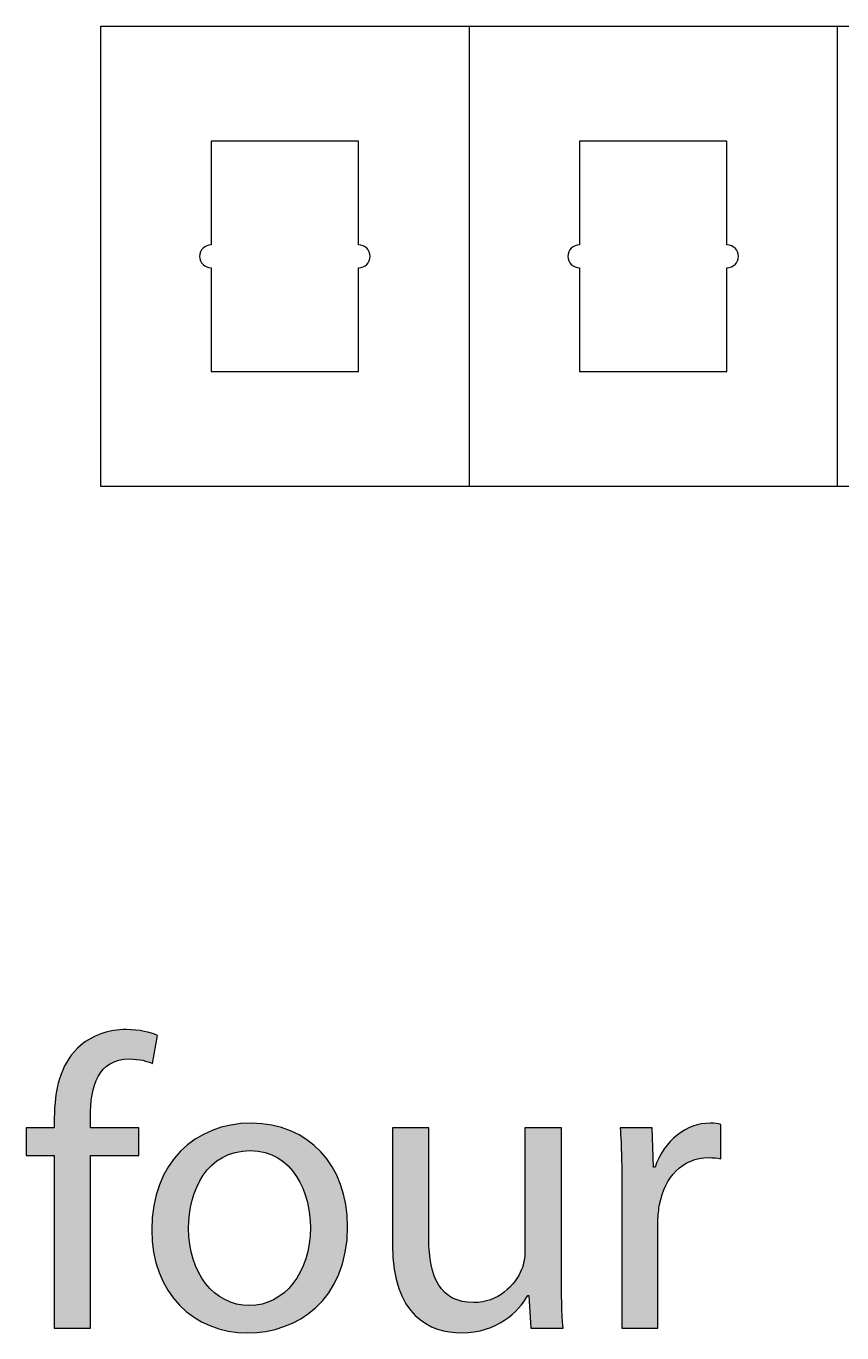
# Model space of a CAD drawing. Extents: x 4 to 474, y -167 to -4.
# Drawn here: x 439.36 to 457.09, y -155.06 to -126.68 of the extents above; entities that cross this region are included whole.
import ezdxf

# ---------------------------------------------------------------- set-up
doc = ezdxf.new("R2010")
doc.units = 0
doc.layers.add('LAYER_1', color=7, linetype='CONTINUOUS')

# ---------------------------------------------------------------- blocks, each defined once
blk = doc.blocks.new('*U17')
at = {"layer": 'LAYER_1', "color": 250}
for points in [[(440.72, -154.961), (440.481, -148.877), (440.72, -148.692)], [(440.76, -154.961), (440.72, -148.692), (440.76, -148.673)], [(440.797, -149.893), (440.76, -148.673), (440.797, -148.655)], [(440.85, -149.679), (440.797, -148.655), (440.85, -148.63)], [(440.93, -149.491), (440.85, -148.63), (440.93, -148.592)], [(440.985, -149.414), (440.93, -148.592), (440.985, -148.566)], [(441.042, -149.334), (440.985, -148.566), (441.042, -148.552)], [(441.189, -149.214), (441.042, -148.552), (441.189, -148.514)], [(441.263, -149.184), (441.189, -148.514), (441.263, -148.495)], [(441.376, -149.138), (441.263, -148.495), (441.376, -148.485)], [(441.543, -149.118), (441.376, -148.485), (441.543, -148.472)], [(441.606, -149.111), (441.606, -148.478), (441.813, -149.131)], [(441.813, -149.131), (441.813, -148.499), (441.898, -149.14)], [(441.898, -149.14), (441.898, -148.508), (441.928, -149.15)], [(441.928, -149.15), (441.928, -148.511), (442.11, -149.21)], [(440.481, -154.961), (440.353, -149.018), (440.481, -148.877)], [(440.246, -154.961), (440.09, -149.539), (440.246, -149.176)], [(440.353, -154.961), (440.246, -149.176), (440.353, -149.018)], [(440.09, -154.961), (440.003, -149.951), (440.09, -149.539)], [(440.003, -154.961), (439.977, -150.398), (440.003, -149.951)], [(439.365, -151.208), (439.365, -150.605), (439.977, -151.208)], [(439.977, -151.208), (439.365, -150.605), (439.977, -150.605)]]:
    blk.add_solid(points, dxfattribs=at)
at = {"layer": 'LAYER_1', "color": 250, "extrusion": (0, 0, -1)}
for points in [[(-440.72, -154.961), (-440.72, -148.692), (-440.76, -154.961)], [(-440.76, -150.371), (-440.76, -148.673), (-440.797, -149.893)], [(-440.797, -149.893), (-440.797, -148.655), (-440.85, -149.679)], [(-440.85, -149.679), (-440.85, -148.63), (-440.93, -149.491)], [(-440.93, -149.491), (-440.93, -148.592), (-440.985, -149.414)], [(-440.985, -149.414), (-440.985, -148.566), (-441.042, -149.334)], [(-441.042, -149.334), (-441.042, -148.552), (-441.189, -149.214)], [(-441.189, -149.214), (-441.189, -148.514), (-441.263, -149.184)], [(-441.263, -149.184), (-441.263, -148.495), (-441.376, -149.138)], [(-441.376, -149.138), (-441.376, -148.485), (-441.543, -149.118)], [(-441.543, -149.118), (-441.543, -148.472), (-441.606, -149.111)], [(-441.606, -149.111), (-441.543, -148.472), (-441.606, -148.478)], [(-441.813, -149.131), (-441.606, -148.478), (-441.813, -148.499)], [(-441.898, -149.14), (-441.813, -148.499), (-441.898, -148.508)], [(-441.928, -149.15), (-441.898, -148.508), (-441.928, -148.511)], [(-442.11, -149.21), (-441.928, -148.511), (-442.11, -148.565)], [(-442.11, -149.21), (-442.11, -148.565), (-442.218, -148.598)], [(-440.481, -154.961), (-440.481, -148.877), (-440.72, -154.961)], [(-440.246, -154.961), (-440.246, -149.176), (-440.353, -154.961)], [(-440.353, -154.961), (-440.353, -149.018), (-440.481, -154.961)], [(-440.09, -154.961), (-440.09, -149.539), (-440.246, -154.961)], [(-440.003, -154.961), (-440.003, -149.951), (-440.09, -154.961)], [(-439.977, -154.961), (-439.977, -150.398), (-440.003, -154.961)], [(-440.76, -151.208), (-440.76, -150.605), (-440.797, -151.208)], [(-440.797, -151.208), (-440.76, -150.605), (-440.797, -150.605)], [(-440.797, -151.208), (-440.797, -150.605), (-440.85, -151.208)], [(-440.85, -151.208), (-440.797, -150.605), (-440.85, -150.605)], [(-440.85, -151.208), (-440.85, -150.605), (-440.93, -151.208)], [(-440.93, -151.208), (-440.85, -150.605), (-440.93, -150.605)], [(-440.93, -151.208), (-440.93, -150.605), (-440.985, -151.208)], [(-440.985, -151.208), (-440.93, -150.605), (-440.985, -150.605)], [(-440.985, -151.208), (-440.985, -150.605), (-441.042, -151.208)], [(-441.042, -151.208), (-440.985, -150.605), (-441.042, -150.605)], [(-441.042, -151.208), (-441.042, -150.605), (-441.189, -151.208)], [(-441.189, -151.208), (-441.042, -150.605), (-441.189, -150.605)], [(-441.189, -151.208), (-441.189, -150.605), (-441.263, -151.208)], [(-441.263, -151.208), (-441.189, -150.605), (-441.263, -150.605)], [(-441.263, -151.208), (-441.263, -150.605), (-441.376, -151.208)], [(-441.376, -151.208), (-441.263, -150.605), (-441.376, -150.605)], [(-441.376, -151.208), (-441.376, -150.605), (-441.543, -151.208)], [(-441.543, -151.208), (-441.376, -150.605), (-441.543, -150.605)], [(-441.543, -151.208), (-441.543, -150.605), (-441.606, -151.208)], [(-441.606, -151.208), (-441.543, -150.605), (-441.606, -150.605)], [(-441.606, -151.208), (-441.606, -150.605), (-441.813, -151.208)], [(-441.813, -151.208), (-441.606, -150.605), (-441.813, -150.605)]]:
    blk.add_solid(points, dxfattribs=at)
blk = doc.blocks.new('*U18')
at = {"layer": 'LAYER_1', "color": 250}
for points in [[(443.3, -151.521), (443.264, -150.727), (443.3, -150.711)], [(443.356, -151.461), (443.3, -150.711), (443.356, -150.685)], [(443.398, -151.417), (443.356, -150.685), (443.398, -150.666)], [(443.356, -151.461), (443.356, -150.685), (443.356, -150.685)], [(443.406, -151.411), (443.398, -150.666), (443.406, -150.662)], [(443.457, -151.368), (443.406, -150.662), (443.457, -150.645)], [(443.508, -151.325), (443.457, -150.645), (443.508, -150.627)], [(443.55, -151.299), (443.508, -150.627), (443.55, -150.613)], [(443.566, -151.288), (443.55, -150.613), (443.566, -150.607)], [(443.605, -151.264), (443.566, -150.607), (443.605, -150.594)], [(443.629, -151.248), (443.605, -150.594), (443.629, -150.588)], [(443.683, -151.223), (443.629, -150.588), (443.683, -150.576)], [(443.752, -151.19), (443.683, -150.576), (443.752, -150.56)], [(443.763, -151.185), (443.752, -150.56), (443.763, -150.557)], [(443.806, -151.171), (443.763, -150.557), (443.806, -150.547)], [(443.813, -151.169), (443.806, -150.547), (443.813, -150.545)], [(443.908, -151.139), (443.813, -150.545), (443.908, -150.532)], [(443.937, -151.133), (443.908, -150.532), (443.937, -150.528)], [(443.962, -151.128), (443.937, -150.528), (443.962, -150.525)], [(444.029, -151.116), (443.962, -150.525), (444.029, -150.516)], [(444.065, -151.11), (444.029, -150.516), (444.065, -150.514)], [(444.074, -151.109), (444.065, -150.514), (444.074, -150.514)], [(444.18, -151.103), (444.074, -150.514), (444.18, -150.509)], [(444.216, -151.101), (444.18, -150.509), (444.216, -150.507)], [(444.234, -151.1), (444.216, -150.507), (444.234, -150.507)], [(444.252, -151.101), (444.234, -150.507), (444.252, -150.506)], [(444.234, -151.1), (444.234, -150.507), (444.252, -151.101)], [(444.252, -151.101), (444.252, -150.506), (444.356, -151.108)], [(444.356, -151.108), (444.356, -150.51), (444.403, -151.111)], [(444.403, -151.111), (444.403, -150.513), (444.482, -151.126)], [(444.482, -151.126), (444.482, -150.516), (444.49, -151.128)], [(444.49, -151.128), (444.49, -150.517), (444.559, -151.141)], [(444.559, -151.141), (444.559, -150.527), (444.576, -151.147)], [(444.576, -151.147), (444.576, -150.53), (444.619, -151.162)], [(444.619, -151.162), (444.619, -150.536), (444.701, -151.191)], [(444.701, -151.191), (444.701, -150.547), (444.702, -151.191)], [(444.702, -151.191), (444.702, -150.548), (444.742, -151.211)], [(444.742, -151.211), (444.742, -150.557), (444.833, -151.258)], [(444.833, -151.258), (444.833, -150.579), (444.858, -151.275)], [(444.858, -151.275), (444.858, -150.586), (444.91, -151.311)], [(444.91, -151.311), (444.91, -150.598), (444.951, -151.339)], [(444.951, -151.339), (444.951, -150.613), (444.963, -151.35)], [(444.963, -151.35), (444.963, -150.617), (444.967, -151.353)], [(444.967, -151.353), (444.967, -150.619), (445.058, -151.435)], [(445.058, -151.435), (445.058, -150.651), (445.068, -151.446)], [(445.068, -151.446), (445.068, -150.655), (445.108, -151.491)], [(445.108, -151.491), (445.108, -150.669), (445.15, -151.538)], [(445.15, -151.538), (445.15, -150.689), (445.153, -151.542)], [(445.153, -151.542), (445.153, -150.691), (445.161, -151.553)], [(445.161, -151.553), (445.161, -150.694), (445.237, -151.66)], [(442.873, -154.617), (442.841, -151.005), (442.873, -150.976)], [(442.893, -154.633), (442.873, -150.976), (442.893, -150.96)], [(442.873, -154.617), (442.873, -150.976), (442.893, -154.633)], [(442.912, -152.481), (442.893, -150.96), (442.912, -150.946)], [(442.918, -152.451), (442.912, -150.946), (442.918, -150.942)], [(442.971, -152.178), (442.918, -150.942), (442.971, -150.903)], [(442.991, -152.121), (442.971, -150.903), (442.991, -150.888)], [(443.001, -152.092), (442.991, -150.888), (443.001, -150.881)], [(443.039, -151.984), (443.001, -150.881), (443.039, -150.853)], [(443.071, -151.893), (443.039, -150.853), (443.071, -150.834)], [(443.108, -151.818), (443.071, -150.834), (443.108, -150.813)], [(443.136, -151.76), (443.108, -150.813), (443.136, -150.796)], [(443.173, -151.699), (443.136, -150.796), (443.173, -150.774)], [(443.181, -151.686), (443.173, -150.774), (443.181, -150.769)], [(443.212, -151.635), (443.181, -150.769), (443.212, -150.751)], [(443.217, -151.63), (443.212, -150.751), (443.217, -150.749)], [(443.264, -151.567), (443.217, -150.749), (443.264, -150.727)], [(445.237, -151.66), (445.237, -150.731), (445.245, -151.675)], [(445.245, -151.675), (445.245, -150.734), (445.293, -151.766)], [(445.293, -151.766), (445.293, -150.757), (445.32, -151.818)], [(445.32, -151.818), (445.32, -150.774), (445.329, -151.836)], [(445.329, -151.836), (445.329, -150.78), (445.373, -151.92)], [(445.373, -151.92), (445.373, -150.807), (445.439, -152.117)], [(445.439, -152.117), (445.439, -150.847), (445.465, -152.197)], [(445.465, -152.197), (445.465, -150.864), (445.467, -152.201)], [(445.467, -152.201), (445.467, -150.865), (445.5, -152.376)], [(445.5, -152.376), (445.5, -150.89), (445.513, -152.447)], [(445.513, -152.447), (445.513, -150.901), (445.521, -152.49)], [(445.521, -152.49), (445.521, -150.907), (445.539, -152.774)], [(442.581, -154.326), (442.56, -151.302), (442.581, -151.272)], [(442.694, -154.456), (442.581, -151.272), (442.694, -151.145)], [(442.581, -154.326), (442.581, -151.272), (442.694, -154.456)], [(442.72, -154.48), (442.694, -151.145), (442.72, -151.115)], [(442.694, -154.456), (442.694, -151.145), (442.72, -154.48)], [(442.841, -154.593), (442.72, -151.115), (442.841, -151.005)], [(442.72, -154.48), (442.72, -151.115), (442.841, -154.593)], [(442.841, -154.593), (442.841, -151.005), (442.873, -154.617)], [(442.442, -154.133), (442.35, -151.636), (442.442, -151.474)], [(442.457, -154.156), (442.442, -151.474), (442.457, -151.446)], [(442.442, -154.133), (442.442, -151.474), (442.457, -154.156)], [(442.56, -154.302), (442.457, -151.446), (442.56, -151.302)], [(442.457, -154.156), (442.457, -151.446), (442.56, -154.302)], [(442.56, -154.302), (442.56, -151.302), (442.581, -154.326)], [(442.26, -153.767), (442.252, -151.865), (442.26, -151.842)], [(442.339, -153.949), (442.26, -151.842), (442.339, -151.662)], [(442.26, -153.767), (442.26, -151.842), (442.339, -153.949)], [(442.35, -153.969), (442.339, -151.662), (442.35, -151.636)], [(442.339, -153.949), (442.339, -151.662), (442.35, -153.969)], [(442.35, -153.969), (442.35, -151.636), (442.442, -154.133)], [(442.184, -153.537), (442.135, -152.301), (442.184, -152.084)], [(442.188, -153.551), (442.184, -152.084), (442.188, -152.064)], [(442.184, -153.537), (442.184, -152.084), (442.188, -153.551)], [(442.252, -153.75), (442.188, -152.064), (442.252, -151.865)], [(442.188, -153.551), (442.188, -152.064), (442.252, -153.75)], [(442.252, -153.75), (442.252, -151.865), (442.26, -153.767)], [(442.133, -153.31), (442.103, -152.553), (442.133, -152.316)], [(442.135, -153.319), (442.133, -152.316), (442.135, -152.301)], [(442.133, -153.31), (442.133, -152.316), (442.135, -153.319)], [(442.135, -153.319), (442.135, -152.301), (442.184, -153.537)], [(442.102, -153.071), (442.092, -152.819), (442.102, -152.565)], [(442.103, -153.075), (442.102, -152.565), (442.103, -152.553)], [(442.102, -153.071), (442.102, -152.565), (442.103, -153.075)], [(442.103, -153.075), (442.103, -152.553), (442.133, -153.31)], [(442.893, -154.633), (442.893, -152.792), (442.912, -154.647)], [(445.539, -154.607), (445.521, -153.016), (445.539, -152.774)], [(442.912, -154.647), (442.912, -153.057), (442.918, -154.651)], [(442.918, -154.651), (442.918, -153.138), (442.971, -154.691)], [(445.5, -154.639), (445.467, -153.33), (445.5, -153.187)], [(445.513, -154.628), (445.5, -153.187), (445.513, -153.128)], [(445.521, -154.622), (445.513, -153.128), (445.521, -153.016)], [(442.971, -154.691), (442.971, -153.368), (442.991, -154.706)], [(442.991, -154.706), (442.991, -153.456), (443.001, -154.714)], [(443.001, -154.714), (443.001, -153.481), (443.039, -154.737)], [(445.439, -154.68), (445.373, -153.612), (445.439, -153.452)], [(445.465, -154.662), (445.439, -153.452), (445.465, -153.336)], [(445.467, -154.661), (445.465, -153.336), (445.467, -153.33)], [(443.039, -154.737), (443.039, -153.572), (443.071, -154.756)], [(443.071, -154.756), (443.071, -153.65), (443.108, -154.778)], [(443.108, -154.778), (443.108, -153.741), (443.136, -154.795)], [(443.136, -154.795), (443.136, -153.79), (443.173, -154.818)], [(445.293, -154.772), (445.245, -153.869), (445.293, -153.787)], [(445.32, -154.758), (445.293, -153.787), (445.32, -153.74)], [(445.329, -154.753), (445.32, -153.74), (445.329, -153.717)], [(445.373, -154.724), (445.329, -153.717), (445.373, -153.612)], [(443.173, -154.818), (443.173, -153.855), (443.181, -154.821)], [(443.181, -154.821), (443.181, -153.869), (443.212, -154.836)], [(443.212, -154.836), (443.212, -153.913), (443.217, -154.838)], [(443.217, -154.838), (443.217, -153.919), (443.264, -154.86)], [(443.264, -154.86), (443.264, -153.987), (443.3, -154.877)], [(443.3, -154.877), (443.3, -154.028), (443.356, -154.903)], [(443.356, -154.903), (443.356, -154.093), (443.356, -154.903)], [(443.356, -154.903), (443.356, -154.093), (443.398, -154.918)], [(445.058, -154.886), (444.967, -154.189), (445.058, -154.104)], [(445.068, -154.882), (445.058, -154.104), (445.068, -154.094)], [(445.108, -154.865), (445.068, -154.094), (445.108, -154.049)], [(445.15, -154.848), (445.108, -154.049), (445.15, -154)], [(445.153, -154.846), (445.15, -154), (445.153, -153.996)], [(445.161, -154.842), (445.153, -153.996), (445.161, -153.988)], [(445.237, -154.802), (445.161, -153.988), (445.237, -153.88)], [(445.245, -154.797), (445.237, -153.88), (445.245, -153.869)], [(443.398, -154.918), (443.398, -154.132), (443.406, -154.921)], [(443.406, -154.921), (443.406, -154.139), (443.457, -154.939)], [(443.457, -154.939), (443.457, -154.188), (443.508, -154.957)], [(443.508, -154.957), (443.508, -154.226), (443.55, -154.971)], [(443.55, -154.971), (443.55, -154.257), (443.566, -154.975)], [(443.566, -154.975), (443.566, -154.27), (443.605, -154.985)], [(443.605, -154.985), (443.605, -154.293), (443.629, -154.991)], [(443.629, -154.991), (443.629, -154.307), (443.683, -155.003)], [(443.683, -155.003), (443.683, -154.338), (443.752, -155.02)], [(443.752, -155.02), (443.752, -154.369), (443.763, -155.022)], [(443.763, -155.022), (443.763, -154.374), (443.806, -155.028)], [(443.806, -155.028), (443.806, -154.393), (443.813, -155.029)], [(443.813, -155.029), (443.813, -154.395), (443.908, -155.042)], [(444.619, -155.015), (444.576, -154.407), (444.619, -154.394)], [(444.701, -154.994), (444.619, -154.394), (444.701, -154.357)], [(444.702, -154.994), (444.701, -154.357), (444.702, -154.357)], [(444.742, -154.983), (444.702, -154.357), (444.742, -154.339)], [(444.833, -154.959), (444.742, -154.339), (444.833, -154.286)], [(444.858, -154.953), (444.833, -154.286), (444.858, -154.271)], [(444.91, -154.939), (444.858, -154.271), (444.91, -154.232)], [(444.951, -154.928), (444.91, -154.232), (444.951, -154.201)], [(444.963, -154.925), (444.951, -154.201), (444.963, -154.192)], [(444.967, -154.924), (444.963, -154.192), (444.967, -154.189)], [(443.908, -155.042), (443.908, -154.424), (443.937, -155.046)], [(443.937, -155.046), (443.937, -154.433), (443.962, -155.05)], [(443.962, -155.05), (443.962, -154.438), (444.029, -155.053)], [(444.029, -155.053), (444.029, -154.45), (444.065, -155.055)], [(444.065, -155.055), (444.065, -154.456), (444.074, -155.055)], [(444.074, -155.055), (444.074, -154.458), (444.18, -155.06)], [(444.234, -155.055), (444.216, -154.466), (444.234, -154.465)], [(444.252, -155.054), (444.234, -154.465), (444.252, -154.464)], [(444.356, -155.045), (444.252, -154.464), (444.356, -154.458)], [(444.403, -155.041), (444.356, -154.458), (444.403, -154.449)], [(444.482, -155.035), (444.403, -154.449), (444.482, -154.435)], [(444.49, -155.034), (444.482, -154.435), (444.49, -154.433)], [(444.559, -155.028), (444.49, -154.433), (444.559, -154.412)], [(444.576, -155.027), (444.559, -154.412), (444.576, -154.407)]]:
    blk.add_solid(points, dxfattribs=at)
at = {"layer": 'LAYER_1', "color": 250, "extrusion": (0, 0, -1)}
for points in [[(-443.3, -151.521), (-443.3, -150.711), (-443.356, -151.461)], [(-443.356, -151.461), (-443.356, -150.685), (-443.356, -151.461)], [(-443.356, -151.461), (-443.356, -150.685), (-443.398, -151.417)], [(-443.398, -151.417), (-443.398, -150.666), (-443.406, -151.411)], [(-443.406, -151.411), (-443.406, -150.662), (-443.457, -151.368)], [(-443.457, -151.368), (-443.457, -150.645), (-443.508, -151.325)], [(-443.508, -151.325), (-443.508, -150.627), (-443.55, -151.299)], [(-443.55, -151.299), (-443.55, -150.613), (-443.566, -151.288)], [(-443.566, -151.288), (-443.566, -150.607), (-443.605, -151.264)], [(-443.605, -151.264), (-443.605, -150.594), (-443.629, -151.248)], [(-443.629, -151.248), (-443.629, -150.588), (-443.683, -151.223)], [(-443.683, -151.223), (-443.683, -150.576), (-443.752, -151.19)], [(-443.752, -151.19), (-443.752, -150.56), (-443.763, -151.185)], [(-443.763, -151.185), (-443.763, -150.557), (-443.806, -151.171)], [(-443.806, -151.171), (-443.806, -150.547), (-443.813, -151.169)], [(-443.813, -151.169), (-443.813, -150.545), (-443.908, -151.139)], [(-443.908, -151.139), (-443.908, -150.532), (-443.937, -151.133)], [(-443.937, -151.133), (-443.937, -150.528), (-443.962, -151.128)], [(-443.962, -151.128), (-443.962, -150.525), (-444.029, -151.116)], [(-444.029, -151.116), (-444.029, -150.516), (-444.065, -151.11)], [(-444.065, -151.11), (-444.065, -150.514), (-444.074, -151.109)], [(-444.074, -151.109), (-444.074, -150.514), (-444.18, -151.103)], [(-444.18, -151.103), (-444.18, -150.509), (-444.216, -151.101)], [(-444.216, -151.101), (-444.216, -150.507), (-444.234, -151.1)], [(-444.356, -151.108), (-444.252, -150.506), (-444.356, -150.51)], [(-444.403, -151.111), (-444.356, -150.51), (-444.403, -150.513)], [(-444.482, -151.126), (-444.403, -150.513), (-444.482, -150.516)], [(-444.49, -151.128), (-444.482, -150.516), (-444.49, -150.517)], [(-444.559, -151.141), (-444.49, -150.517), (-444.559, -150.527)], [(-444.576, -151.147), (-444.559, -150.527), (-444.576, -150.53)], [(-444.619, -151.162), (-444.576, -150.53), (-444.619, -150.536)], [(-444.701, -151.191), (-444.619, -150.536), (-444.701, -150.547)], [(-444.702, -151.191), (-444.701, -150.547), (-444.702, -150.548)], [(-444.742, -151.211), (-444.702, -150.548), (-444.742, -150.557)], [(-444.833, -151.258), (-444.742, -150.557), (-444.833, -150.579)], [(-444.858, -151.275), (-444.833, -150.579), (-444.858, -150.586)], [(-444.91, -151.311), (-444.858, -150.586), (-444.91, -150.598)], [(-444.951, -151.339), (-444.91, -150.598), (-444.951, -150.613)], [(-444.963, -151.35), (-444.951, -150.613), (-444.963, -150.617)], [(-444.967, -151.353), (-444.963, -150.617), (-444.967, -150.619)], [(-445.058, -151.435), (-444.967, -150.619), (-445.058, -150.651)], [(-445.068, -151.446), (-445.058, -150.651), (-445.068, -150.655)], [(-445.108, -151.491), (-445.068, -150.655), (-445.108, -150.669)], [(-445.15, -151.538), (-445.108, -150.669), (-445.15, -150.689)], [(-445.153, -151.542), (-445.15, -150.689), (-445.153, -150.691)], [(-445.161, -151.553), (-445.153, -150.691), (-445.161, -150.694)], [(-445.237, -151.66), (-445.161, -150.694), (-445.237, -150.731)], [(-442.893, -152.792), (-442.893, -150.96), (-442.912, -152.481)], [(-442.912, -152.481), (-442.912, -150.946), (-442.918, -152.451)], [(-442.918, -152.451), (-442.918, -150.942), (-442.971, -152.178)], [(-442.971, -152.178), (-442.971, -150.903), (-442.991, -152.121)], [(-442.991, -152.121), (-442.991, -150.888), (-443.001, -152.092)], [(-443.001, -152.092), (-443.001, -150.881), (-443.039, -151.984)], [(-443.039, -151.984), (-443.039, -150.853), (-443.071, -151.893)], [(-443.071, -151.893), (-443.071, -150.834), (-443.108, -151.818)], [(-443.108, -151.818), (-443.108, -150.813), (-443.136, -151.76)], [(-443.136, -151.76), (-443.136, -150.796), (-443.173, -151.699)], [(-443.173, -151.699), (-443.173, -150.774), (-443.181, -151.686)], [(-443.181, -151.686), (-443.181, -150.769), (-443.212, -151.635)], [(-443.212, -151.635), (-443.212, -150.751), (-443.217, -151.63)], [(-443.217, -151.63), (-443.217, -150.749), (-443.264, -151.567)], [(-443.264, -151.567), (-443.264, -150.727), (-443.3, -151.521)], [(-445.245, -151.675), (-445.237, -150.731), (-445.245, -150.734)], [(-445.293, -151.766), (-445.245, -150.734), (-445.293, -150.757)], [(-445.32, -151.818), (-445.293, -150.757), (-445.32, -150.774)], [(-445.329, -151.836), (-445.32, -150.774), (-445.329, -150.78)], [(-445.373, -151.92), (-445.329, -150.78), (-445.373, -150.807)], [(-445.439, -152.117), (-445.373, -150.807), (-445.439, -150.847)], [(-445.465, -152.197), (-445.439, -150.847), (-445.465, -150.864)], [(-445.467, -152.201), (-445.465, -150.864), (-445.467, -150.865)], [(-445.5, -152.376), (-445.467, -150.865), (-445.5, -150.89)], [(-445.513, -152.447), (-445.5, -150.89), (-445.513, -150.901)], [(-445.521, -152.49), (-445.513, -150.901), (-445.521, -150.907)], [(-445.539, -152.774), (-445.521, -150.907), (-445.539, -150.921)], [(-445.539, -154.607), (-445.539, -150.921), (-445.625, -154.536)], [(-445.625, -154.536), (-445.539, -150.921), (-445.625, -150.987)], [(-445.625, -154.536), (-445.625, -150.987), (-445.66, -154.508)], [(-445.66, -154.508), (-445.625, -150.987), (-445.66, -151.021)], [(-445.66, -154.508), (-445.66, -151.021), (-445.77, -154.395)], [(-445.77, -154.395), (-445.66, -151.021), (-445.77, -151.127)], [(-445.77, -154.395), (-445.77, -151.127), (-445.807, -154.357)], [(-445.807, -154.357), (-445.77, -151.127), (-445.807, -151.171)], [(-445.807, -154.357), (-445.807, -151.171), (-445.9, -154.238)], [(-445.9, -154.238), (-445.807, -151.171), (-445.9, -151.282)], [(-445.9, -154.238), (-445.9, -151.282), (-445.941, -154.187)], [(-445.941, -154.187), (-445.9, -151.282), (-445.941, -151.342)], [(-445.941, -154.187), (-445.941, -151.342), (-446.016, -154.066)], [(-446.016, -154.066), (-445.941, -151.342), (-446.016, -151.452)], [(-446.016, -154.066), (-446.016, -151.452), (-446.058, -153.997)], [(-446.058, -153.997), (-446.016, -151.452), (-446.058, -151.532)], [(-446.058, -153.997), (-446.058, -151.532), (-446.115, -153.879)], [(-446.115, -153.879), (-446.058, -151.532), (-446.115, -151.637)], [(-446.115, -153.879), (-446.115, -151.637), (-446.158, -153.788)], [(-446.158, -153.788), (-446.115, -151.637), (-446.158, -151.741)], [(-446.158, -153.788), (-446.158, -151.741), (-446.198, -153.677)], [(-446.198, -153.677), (-446.158, -151.741), (-446.198, -151.835)], [(-446.198, -153.677), (-446.198, -151.835), (-446.239, -153.558)], [(-446.239, -153.558), (-446.198, -151.835), (-446.239, -151.969)], [(-446.239, -153.558), (-446.239, -151.969), (-446.263, -153.46)], [(-446.263, -153.46), (-446.239, -151.969), (-446.263, -152.045)], [(-446.263, -153.46), (-446.263, -152.045), (-446.299, -153.309)], [(-446.299, -153.309), (-446.263, -152.045), (-446.299, -152.216)], [(-446.299, -153.309), (-446.299, -152.216), (-446.311, -153.227)], [(-446.311, -153.227), (-446.299, -152.216), (-446.311, -152.268)], [(-446.311, -153.227), (-446.311, -152.268), (-446.337, -153.038)], [(-446.337, -153.038), (-446.311, -152.268), (-446.337, -152.478)], [(-446.337, -153.038), (-446.337, -152.478), (-446.34, -152.97)], [(-446.34, -152.97), (-446.337, -152.478), (-446.34, -152.502)], [(-446.34, -152.97), (-446.34, -152.502), (-446.349, -152.747)], [(-442.912, -154.647), (-442.893, -152.792), (-442.912, -153.057)], [(-442.918, -154.651), (-442.912, -153.057), (-442.918, -153.138)], [(-442.971, -154.691), (-442.918, -153.138), (-442.971, -153.368)], [(-445.5, -154.639), (-445.5, -153.187), (-445.513, -154.628)], [(-445.513, -154.628), (-445.513, -153.128), (-445.521, -154.622)], [(-445.521, -154.622), (-445.521, -153.016), (-445.539, -154.607)], [(-442.991, -154.706), (-442.971, -153.368), (-442.991, -153.456)], [(-443.001, -154.714), (-442.991, -153.456), (-443.001, -153.481)], [(-443.039, -154.737), (-443.001, -153.481), (-443.039, -153.572)], [(-445.439, -154.68), (-445.439, -153.452), (-445.465, -154.662)], [(-445.465, -154.662), (-445.465, -153.336), (-445.467, -154.661)], [(-445.467, -154.661), (-445.467, -153.33), (-445.5, -154.639)], [(-443.071, -154.756), (-443.039, -153.572), (-443.071, -153.65)], [(-443.108, -154.778), (-443.071, -153.65), (-443.108, -153.741)], [(-443.136, -154.795), (-443.108, -153.741), (-443.136, -153.79)], [(-443.173, -154.818), (-443.136, -153.79), (-443.173, -153.855)], [(-445.293, -154.772), (-445.293, -153.787), (-445.32, -154.758)], [(-445.32, -154.758), (-445.32, -153.74), (-445.329, -154.753)], [(-445.329, -154.753), (-445.329, -153.717), (-445.373, -154.724)], [(-445.373, -154.724), (-445.373, -153.612), (-445.439, -154.68)], [(-443.181, -154.821), (-443.173, -153.855), (-443.181, -153.869)], [(-443.212, -154.836), (-443.181, -153.869), (-443.212, -153.913)], [(-443.217, -154.838), (-443.212, -153.913), (-443.217, -153.919)], [(-443.264, -154.86), (-443.217, -153.919), (-443.264, -153.987)], [(-443.3, -154.877), (-443.264, -153.987), (-443.3, -154.028)], [(-443.356, -154.903), (-443.3, -154.028), (-443.356, -154.093)], [(-443.356, -154.903), (-443.356, -154.093), (-443.356, -154.093)], [(-443.398, -154.918), (-443.356, -154.093), (-443.398, -154.132)], [(-445.058, -154.886), (-445.058, -154.104), (-445.068, -154.882)], [(-445.068, -154.882), (-445.068, -154.094), (-445.108, -154.865)], [(-445.108, -154.865), (-445.108, -154.049), (-445.15, -154.848)], [(-445.15, -154.848), (-445.15, -154), (-445.153, -154.846)], [(-445.153, -154.846), (-445.153, -153.996), (-445.161, -154.842)], [(-445.161, -154.842), (-445.161, -153.988), (-445.237, -154.802)], [(-445.237, -154.802), (-445.237, -153.88), (-445.245, -154.797)], [(-445.245, -154.797), (-445.245, -153.869), (-445.293, -154.772)], [(-443.406, -154.921), (-443.398, -154.132), (-443.406, -154.139)], [(-443.457, -154.939), (-443.406, -154.139), (-443.457, -154.188)], [(-443.508, -154.957), (-443.457, -154.188), (-443.508, -154.226)], [(-443.55, -154.971), (-443.508, -154.226), (-443.55, -154.257)], [(-443.566, -154.975), (-443.55, -154.257), (-443.566, -154.27)], [(-443.605, -154.985), (-443.566, -154.27), (-443.605, -154.293)], [(-443.629, -154.991), (-443.605, -154.293), (-443.629, -154.307)], [(-443.683, -155.003), (-443.629, -154.307), (-443.683, -154.338)], [(-443.752, -155.02), (-443.683, -154.338), (-443.752, -154.369)], [(-443.763, -155.022), (-443.752, -154.369), (-443.763, -154.374)], [(-443.806, -155.028), (-443.763, -154.374), (-443.806, -154.393)], [(-443.813, -155.029), (-443.806, -154.393), (-443.813, -154.395)], [(-443.908, -155.042), (-443.813, -154.395), (-443.908, -154.424)], [(-444.619, -155.015), (-444.619, -154.394), (-444.701, -154.994)], [(-444.701, -154.994), (-444.701, -154.357), (-444.702, -154.994)], [(-444.702, -154.994), (-444.702, -154.357), (-444.742, -154.983)], [(-444.742, -154.983), (-444.742, -154.339), (-444.833, -154.959)], [(-444.833, -154.959), (-444.833, -154.286), (-444.858, -154.953)], [(-444.858, -154.953), (-444.858, -154.271), (-444.91, -154.939)], [(-444.91, -154.939), (-444.91, -154.232), (-444.951, -154.928)], [(-444.951, -154.928), (-444.951, -154.201), (-444.963, -154.925)], [(-444.963, -154.925), (-444.963, -154.192), (-444.967, -154.924)], [(-444.967, -154.924), (-444.967, -154.189), (-445.058, -154.886)], [(-443.937, -155.046), (-443.908, -154.424), (-443.937, -154.433)], [(-443.962, -155.05), (-443.937, -154.433), (-443.962, -154.438)], [(-444.029, -155.053), (-443.962, -154.438), (-444.029, -154.45)], [(-444.065, -155.055), (-444.029, -154.45), (-444.065, -154.456)], [(-444.074, -155.055), (-444.065, -154.456), (-444.074, -154.458)], [(-444.18, -155.06), (-444.074, -154.458), (-444.18, -154.464)], [(-444.18, -155.06), (-444.18, -154.464), (-444.216, -155.057)], [(-444.216, -155.057), (-444.18, -154.464), (-444.216, -154.466)], [(-444.216, -155.057), (-444.216, -154.466), (-444.234, -155.055)], [(-444.234, -155.055), (-444.234, -154.465), (-444.252, -155.054)], [(-444.252, -155.054), (-444.252, -154.464), (-444.356, -155.045)], [(-444.356, -155.045), (-444.356, -154.458), (-444.403, -155.041)], [(-444.403, -155.041), (-444.403, -154.449), (-444.482, -155.035)], [(-444.482, -155.035), (-444.482, -154.435), (-444.49, -155.034)], [(-444.49, -155.034), (-444.49, -154.433), (-444.559, -155.028)], [(-444.559, -155.028), (-444.559, -154.412), (-444.576, -155.027)], [(-444.576, -155.027), (-444.576, -154.407), (-444.619, -155.015)]]:
    blk.add_solid(points, dxfattribs=at)
blk = doc.blocks.new('*U19')
at = {"layer": 'LAYER_1', "color": 250}
for points in [[(447.321, -153.152), (447.321, -150.605), (447.33, -153.425)], [(447.33, -153.425), (447.33, -150.605), (447.357, -153.673)], [(447.357, -153.673), (447.357, -150.605), (447.401, -153.896)], [(447.401, -153.896), (447.401, -150.605), (447.46, -154.095)], [(447.46, -154.095), (447.46, -150.605), (447.532, -154.272)], [(447.532, -154.272), (447.532, -150.605), (447.616, -154.428)], [(447.616, -154.428), (447.616, -150.605), (447.711, -154.563)], [(447.711, -154.563), (447.711, -150.605), (447.816, -154.68)], [(447.816, -154.68), (447.816, -150.605), (448.048, -154.86)], [(448.048, -154.86), (448.048, -150.605), (448.113, -154.89)], [(450.282, -154.25), (450.282, -150.605), (450.327, -154.961)], [(448.113, -154.89), (448.113, -153.017), (448.125, -154.896)], [(448.125, -154.896), (448.125, -153.314), (448.164, -154.913)], [(450.182, -154.361), (450.129, -153.683), (450.182, -153.49)], [(450.201, -154.335), (450.182, -153.49), (450.201, -153.278)], [(448.164, -154.913), (448.164, -153.583), (448.231, -154.945)], [(448.231, -154.945), (448.231, -153.819), (448.301, -154.977)], [(450.061, -154.525), (449.98, -153.943), (450.061, -153.821)], [(450.065, -154.519), (450.061, -153.821), (450.065, -153.815)], [(450.129, -154.432), (450.065, -153.815), (450.129, -153.683)], [(448.301, -154.977), (448.301, -153.963), (448.329, -154.984)], [(448.329, -154.984), (448.329, -154.02), (448.461, -155.016)], [(449.876, -154.696), (449.757, -154.17), (449.876, -154.065)], [(449.922, -154.66), (449.876, -154.065), (449.922, -154.011)], [(449.98, -154.603), (449.922, -154.011), (449.98, -153.943)], [(448.461, -155.016), (448.461, -154.183), (448.563, -155.041)], [(448.563, -155.041), (448.563, -154.256), (448.629, -155.046)], [(448.629, -155.046), (448.629, -154.303), (448.824, -155.06)], [(449.1, -155.04), (449.085, -154.403), (449.1, -154.402)], [(449.276, -154.999), (449.1, -154.402), (449.276, -154.386)], [(449.347, -154.983), (449.276, -154.386), (449.347, -154.368)], [(449.452, -154.941), (449.347, -154.368), (449.452, -154.34)], [(449.565, -154.896), (449.452, -154.34), (449.565, -154.288)], [(449.611, -154.87), (449.565, -154.288), (449.611, -154.268)], [(449.752, -154.789), (449.611, -154.268), (449.752, -154.174)], [(449.757, -154.787), (449.752, -154.174), (449.757, -154.17)]]:
    blk.add_solid(points, dxfattribs=at)
at = {"layer": 'LAYER_1', "color": 250, "extrusion": (0, 0, -1)}
for points in [[(-447.33, -153.425), (-447.321, -150.605), (-447.33, -150.605)], [(-447.357, -153.673), (-447.33, -150.605), (-447.357, -150.605)], [(-447.401, -153.896), (-447.357, -150.605), (-447.401, -150.605)], [(-447.46, -154.095), (-447.401, -150.605), (-447.46, -150.605)], [(-447.532, -154.272), (-447.46, -150.605), (-447.532, -150.605)], [(-447.616, -154.428), (-447.532, -150.605), (-447.616, -150.605)], [(-447.711, -154.563), (-447.616, -150.605), (-447.711, -150.605)], [(-447.816, -154.68), (-447.711, -150.605), (-447.816, -150.605)], [(-448.048, -154.86), (-447.816, -150.605), (-448.048, -150.605)], [(-448.113, -154.89), (-448.048, -150.605), (-448.113, -150.605)], [(-450.201, -154.335), (-450.201, -150.605), (-450.264, -154.25)], [(-450.264, -154.25), (-450.201, -150.605), (-450.264, -150.605)], [(-450.264, -154.25), (-450.264, -150.605), (-450.282, -154.25)], [(-450.282, -154.25), (-450.264, -150.605), (-450.282, -150.605)], [(-450.327, -154.961), (-450.282, -150.605), (-450.327, -150.605)], [(-450.327, -154.961), (-450.327, -150.605), (-450.993, -154.961)], [(-450.993, -154.961), (-450.327, -150.605), (-450.993, -150.605)], [(-448.125, -154.896), (-448.113, -153.017), (-448.125, -153.314)], [(-448.164, -154.913), (-448.125, -153.314), (-448.164, -153.583)], [(-450.182, -154.361), (-450.182, -153.49), (-450.201, -154.335)], [(-448.231, -154.945), (-448.164, -153.583), (-448.231, -153.819)], [(-448.301, -154.977), (-448.231, -153.819), (-448.301, -153.963)], [(-450.061, -154.525), (-450.061, -153.821), (-450.065, -154.519)], [(-450.065, -154.519), (-450.065, -153.815), (-450.129, -154.432)], [(-450.129, -154.432), (-450.129, -153.683), (-450.182, -154.361)], [(-450.993, -154.961), (-450.993, -153.773), (-451.001, -154.961)], [(-451.001, -154.961), (-450.993, -153.773), (-451.001, -154.407)], [(-448.329, -154.984), (-448.301, -153.963), (-448.329, -154.02)], [(-448.461, -155.016), (-448.329, -154.02), (-448.461, -154.183)], [(-449.876, -154.696), (-449.876, -154.065), (-449.922, -154.66)], [(-449.922, -154.66), (-449.922, -154.011), (-449.98, -154.603)], [(-449.98, -154.603), (-449.98, -153.943), (-450.061, -154.525)], [(-448.563, -155.041), (-448.461, -154.183), (-448.563, -154.256)], [(-448.629, -155.046), (-448.563, -154.256), (-448.629, -154.303)], [(-448.824, -155.06), (-448.629, -154.303), (-448.824, -154.373)], [(-448.824, -155.06), (-448.824, -154.373), (-448.836, -155.059)], [(-448.836, -155.059), (-448.824, -154.373), (-448.836, -154.377)], [(-448.836, -155.059), (-448.836, -154.377), (-449.085, -155.041)], [(-449.085, -155.041), (-448.836, -154.377), (-449.085, -154.403)], [(-449.085, -155.041), (-449.085, -154.403), (-449.1, -155.04)], [(-449.1, -155.04), (-449.1, -154.402), (-449.276, -154.999)], [(-449.276, -154.999), (-449.276, -154.386), (-449.347, -154.983)], [(-449.347, -154.983), (-449.347, -154.368), (-449.452, -154.941)], [(-449.452, -154.941), (-449.452, -154.34), (-449.565, -154.896)], [(-449.565, -154.896), (-449.565, -154.288), (-449.611, -154.87)], [(-449.611, -154.87), (-449.611, -154.268), (-449.752, -154.789)], [(-449.752, -154.789), (-449.752, -154.174), (-449.757, -154.787)], [(-449.757, -154.787), (-449.757, -154.17), (-449.876, -154.696)], [(-451.001, -154.961), (-451.001, -154.407), (-451.029, -154.961)]]:
    blk.add_solid(points, dxfattribs=at)
blk = doc.blocks.new('*U20')
at = {"layer": 'LAYER_1', "color": 250, "extrusion": (0, 0, -1)}
for points in [[(-452.299, -151.244), (-452.271, -150.605), (-452.299, -150.605)], [(-452.307, -151.964), (-452.299, -150.605), (-452.307, -150.605)], [(-452.307, -154.961), (-452.307, -150.605), (-452.964, -154.961)], [(-452.964, -154.961), (-452.307, -150.605), (-452.964, -150.605)], [(-452.964, -154.961), (-452.964, -150.605), (-452.991, -154.961)], [(-452.991, -154.961), (-452.964, -150.605), (-452.991, -151.46)], [(-453.635, -151.418), (-453.635, -150.677), (-453.67, -151.399)], [(-453.67, -151.399), (-453.67, -150.653), (-453.801, -151.328)], [(-453.801, -151.328), (-453.801, -150.594), (-453.848, -151.314)], [(-453.848, -151.314), (-453.848, -150.573), (-453.986, -151.272)], [(-453.986, -151.272), (-453.986, -150.536), (-454.037, -151.267)], [(-454.037, -151.267), (-454.037, -150.523), (-454.188, -151.253)], [(-454.458, -151.28), (-454.233, -150.506), (-454.458, -150.533)], [(-453.355, -151.698), (-453.355, -150.901), (-453.362, -151.687)], [(-453.362, -151.687), (-453.362, -150.895), (-453.488, -151.539)], [(-453.488, -151.539), (-453.488, -150.779), (-453.505, -151.525)], [(-453.505, -151.525), (-453.505, -150.763), (-453.635, -151.418)], [(-453.114, -152.395), (-453.114, -151.251), (-453.126, -152.27)], [(-453.126, -152.27), (-453.126, -151.23), (-453.18, -152.056)], [(-453.18, -152.056), (-453.18, -151.139), (-453.224, -151.946)], [(-453.224, -151.946), (-453.224, -151.064), (-453.259, -151.86)], [(-453.259, -151.86), (-453.259, -151.021), (-453.355, -151.698)], [(-452.991, -154.961), (-452.991, -151.46), (-453.027, -154.961)], [(-453.027, -154.961), (-452.991, -151.46), (-453.027, -151.46)], [(-453.027, -154.961), (-453.027, -151.46), (-453.09, -154.961)], [(-453.09, -152.639), (-453.09, -151.308), (-453.114, -152.395)]]:
    blk.add_solid(points, dxfattribs=at)
at = {"layer": 'LAYER_1', "color": 250}
for points in [[(452.299, -151.244), (452.299, -150.605), (452.307, -151.964)], [(453.635, -151.418), (453.505, -150.763), (453.635, -150.677)], [(453.67, -151.399), (453.635, -150.677), (453.67, -150.653)], [(453.801, -151.328), (453.67, -150.653), (453.801, -150.594)], [(453.848, -151.314), (453.801, -150.594), (453.848, -150.573)], [(453.986, -151.272), (453.848, -150.573), (453.986, -150.536)], [(454.037, -151.267), (453.986, -150.536), (454.037, -150.523)], [(454.188, -151.253), (454.037, -150.523), (454.188, -150.51)], [(454.233, -151.257), (454.188, -150.51), (454.233, -150.506)], [(454.188, -151.253), (454.188, -150.51), (454.233, -151.257)], [(454.233, -151.257), (454.233, -150.506), (454.458, -151.28)], [(453.355, -151.698), (453.259, -151.021), (453.355, -150.901)], [(453.362, -151.687), (453.355, -150.901), (453.362, -150.895)], [(453.488, -151.539), (453.362, -150.895), (453.488, -150.779)], [(453.505, -151.525), (453.488, -150.779), (453.505, -150.763)], [(453.114, -152.395), (453.09, -151.308), (453.114, -151.251)], [(453.126, -152.27), (453.114, -151.251), (453.126, -151.23)], [(453.18, -152.056), (453.126, -151.23), (453.18, -151.139)], [(453.224, -151.946), (453.18, -151.139), (453.224, -151.064)], [(453.259, -151.86), (453.224, -151.064), (453.259, -151.021)], [(453.09, -154.961), (453.027, -151.46), (453.09, -151.308)]]:
    blk.add_solid(points, dxfattribs=at)
blk = doc.blocks.new('BLOCK_4')
at = {"layer": 'LAYER_1'}
for points, knots in [([(439.977, -154.961), (439.977, -154.961), (439.977, -151.208), (439.977, -151.208), (439.977, -151.208), (439.365, -151.208), (439.365, -151.208), (439.365, -151.208), (439.365, -150.605), (439.365, -150.605), (439.365, -150.605), (439.977, -150.605), (439.977, -150.605), (439.977, -150.605), (439.977, -150.398), (439.977, -150.398), (439.977, -149.786), (440.112, -149.228), (440.481, -148.877), (440.778, -148.589), (441.174, -148.472), (441.543, -148.472), (441.822, -148.472), (442.065, -148.535), (442.218, -148.598), (442.218, -148.598), (442.11, -149.21), (442.11, -149.21), (441.993, -149.156), (441.831, -149.111), (441.606, -149.111), (440.931, -149.111), (440.76, -149.705), (440.76, -150.371), (440.76, -150.371), (440.76, -150.605), (440.76, -150.605), (440.76, -150.605), (441.813, -150.605), (441.813, -150.605), (441.813, -150.605), (441.813, -151.208), (441.813, -151.208), (441.813, -151.208), (440.76, -151.208), (440.76, -151.208), (440.76, -151.208), (440.76, -154.961), (440.76, -154.961), (440.76, -154.961), (439.977, -154.961), (439.977, -154.961)], [0, 0, 0, 0, 1, 1, 1, 2, 2, 2, 3, 3, 3, 4, 4, 4, 5, 5, 5, 6, 6, 6, 7, 7, 7, 8, 8, 8, 9, 9, 9, 10, 10, 10, 11, 11, 11, 12, 12, 12, 13, 13, 13, 14, 14, 14, 15, 15, 15, 16, 16, 16, 17, 17, 17, 17]), ([(446.349, -152.747), (446.349, -154.358), (445.233, -155.06), (444.18, -155.06), (443.001, -155.06), (442.092, -154.196), (442.092, -152.819), (442.092, -151.361), (443.046, -150.506), (444.252, -150.506), (445.503, -150.506), (446.349, -151.415), (446.349, -152.747)], [0, 0, 0, 0, 1, 1, 1, 2, 2, 2, 3, 3, 3, 4, 4, 4, 4]), ([(450.993, -153.773), (450.993, -154.223), (451.002, -154.619), (451.029, -154.961), (451.029, -154.961), (450.327, -154.961), (450.327, -154.961), (450.327, -154.961), (450.282, -154.25), (450.282, -154.25), (450.282, -154.25), (450.264, -154.25), (450.264, -154.25), (450.057, -154.601), (449.598, -155.06), (448.824, -155.06), (448.14, -155.06), (447.321, -154.682), (447.321, -153.152), (447.321, -153.152), (447.321, -150.605), (447.321, -150.605), (447.321, -150.605), (448.113, -150.605), (448.113, -150.605), (448.113, -150.605), (448.113, -153.017), (448.113, -153.017), (448.113, -153.845), (448.365, -154.403), (449.085, -154.403), (449.616, -154.403), (449.985, -154.034), (450.129, -153.683), (450.174, -153.566), (450.201, -153.422), (450.201, -153.278), (450.201, -153.278), (450.201, -150.605), (450.201, -150.605), (450.201, -150.605), (450.993, -150.605), (450.993, -150.605), (450.993, -150.605), (450.993, -153.773), (450.993, -153.773)], [0, 0, 0, 0, 1, 1, 1, 2, 2, 2, 3, 3, 3, 4, 4, 4, 5, 5, 5, 6, 6, 6, 7, 7, 7, 8, 8, 8, 9, 9, 9, 10, 10, 10, 11, 11, 11, 12, 12, 12, 13, 13, 13, 14, 14, 14, 15, 15, 15, 15]), ([(452.307, -151.964), (452.307, -151.451), (452.298, -151.01), (452.271, -150.605), (452.271, -150.605), (452.964, -150.605), (452.964, -150.605), (452.964, -150.605), (452.991, -151.46), (452.991, -151.46), (452.991, -151.46), (453.027, -151.46), (453.027, -151.46), (453.225, -150.875), (453.702, -150.506), (454.233, -150.506), (454.323, -150.506), (454.386, -150.515), (454.458, -150.533), (454.458, -150.533), (454.458, -151.28), (454.458, -151.28), (454.377, -151.262), (454.296, -151.253), (454.188, -151.253), (453.63, -151.253), (453.234, -151.676), (453.126, -152.27), (453.108, -152.378), (453.09, -152.504), (453.09, -152.639), (453.09, -152.639), (453.09, -154.961), (453.09, -154.961), (453.09, -154.961), (452.307, -154.961), (452.307, -154.961), (452.307, -154.961), (452.307, -151.964), (452.307, -151.964)], [0, 0, 0, 0, 1, 1, 1, 2, 2, 2, 3, 3, 3, 4, 4, 4, 5, 5, 5, 6, 6, 6, 7, 7, 7, 8, 8, 8, 9, 9, 9, 10, 10, 10, 11, 11, 11, 12, 12, 12, 13, 13, 13, 13]), ([(442.893, -152.792), (442.893, -153.746), (443.442, -154.466), (444.216, -154.466), (444.972, -154.466), (445.539, -153.755), (445.539, -152.774), (445.539, -152.036), (445.17, -151.1), (444.234, -151.1), (443.298, -151.1), (442.893, -151.964), (442.893, -152.792)], [0, 0, 0, 0, 1, 1, 1, 2, 2, 2, 3, 3, 3, 4, 4, 4, 4])]:
    blk.add_open_spline(points, degree=3, knots=knots, dxfattribs=at)
at = {"layer": 'LAYER_1', "color": 250}
for name in ['*U17', '*U18', '*U19', '*U20']:
    blk.add_blockref(name, (0, 0), dxfattribs=at)

msp = doc.modelspace()

# ---------------------------------------------------------------- linework, layer by layer
at = {"layer": 'LAYER_1'}
for points in [[(448.987, -136.676), (440.986, -136.676), (440.986, -126.677), (448.987, -126.677), (448.987, -136.676)], [(448.987, -126.677), (456.987, -126.677), (456.987, -136.676), (448.987, -136.676)], [(456.987, -126.677), (464.987, -126.677), (464.987, -136.676), (456.987, -136.676)]]:
    msp.add_lwpolyline(points, dxfattribs=at)
for points in [[(443.387, -131.426), (443.387, -131.426), (443.387, -129.176), (443.387, -129.176), (443.387, -129.176), (446.587, -129.176), (446.587, -129.176), (446.587, -129.176), (446.587, -131.426), (446.587, -131.426), (446.727, -131.426), (446.837, -131.539), (446.837, -131.677), (446.837, -131.814), (446.727, -131.927), (446.587, -131.927), (446.587, -131.927), (446.587, -134.178), (446.587, -134.178), (446.587, -134.178), (443.387, -134.178), (443.387, -134.178), (443.387, -134.178), (443.387, -131.927), (443.387, -131.927), (443.249, -131.927), (443.133, -131.814), (443.133, -131.677), (443.133, -131.539), (443.249, -131.426), (443.387, -131.426)], [(451.387, -131.426), (451.387, -131.426), (451.387, -129.176), (451.387, -129.176), (451.387, -129.176), (454.587, -129.176), (454.587, -129.176), (454.587, -129.176), (454.587, -131.426), (454.587, -131.426), (454.727, -131.426), (454.837, -131.539), (454.837, -131.677), (454.837, -131.814), (454.727, -131.927), (454.587, -131.927), (454.587, -131.927), (454.587, -134.178), (454.587, -134.178), (454.587, -134.178), (451.387, -134.178), (451.387, -134.178), (451.387, -134.178), (451.387, -131.927), (451.387, -131.927), (451.249, -131.927), (451.133, -131.814), (451.133, -131.677), (451.133, -131.539), (451.249, -131.426), (451.387, -131.426)]]:
    msp.add_open_spline(points, degree=3, knots=[0, 0, 0, 0, 1, 1, 1, 2, 2, 2, 3, 3, 3, 4, 4, 4, 5, 5, 5, 6, 6, 6, 7, 7, 7, 8, 8, 8, 9, 9, 9, 10, 10, 10, 10], dxfattribs=at)

# ---------------------------------------------------------------- block references
msp.add_blockref('BLOCK_4', (0, 0), dxfattribs=at)

doc.saveas('drawing.dxf')
